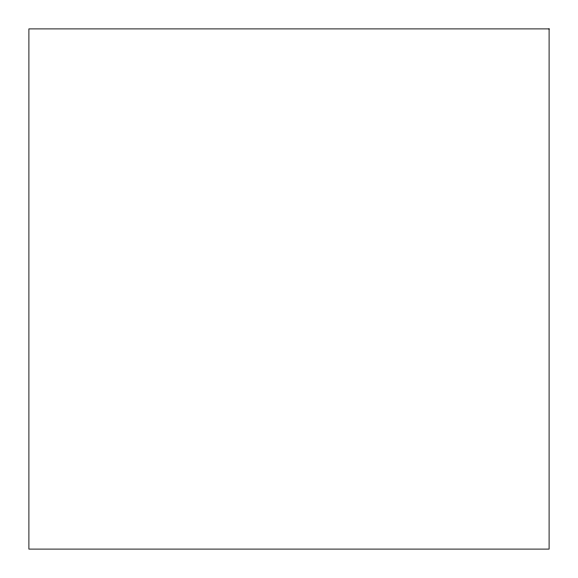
<?xml version="1.0" encoding="UTF-8"?>
<svg xmlns="http://www.w3.org/2000/svg" width="578" height="578" viewBox="0 0 578 578"><rect width="100%" height="100%" fill="white"/><g stroke="black" fill="none" stroke-linecap="round" stroke-linejoin="round"><path stroke-width="0.87" d="M549.1 28.9L28.9 28.9L28.9 549.1L549.1 549.1L549.1 28.9"/></g></svg>
